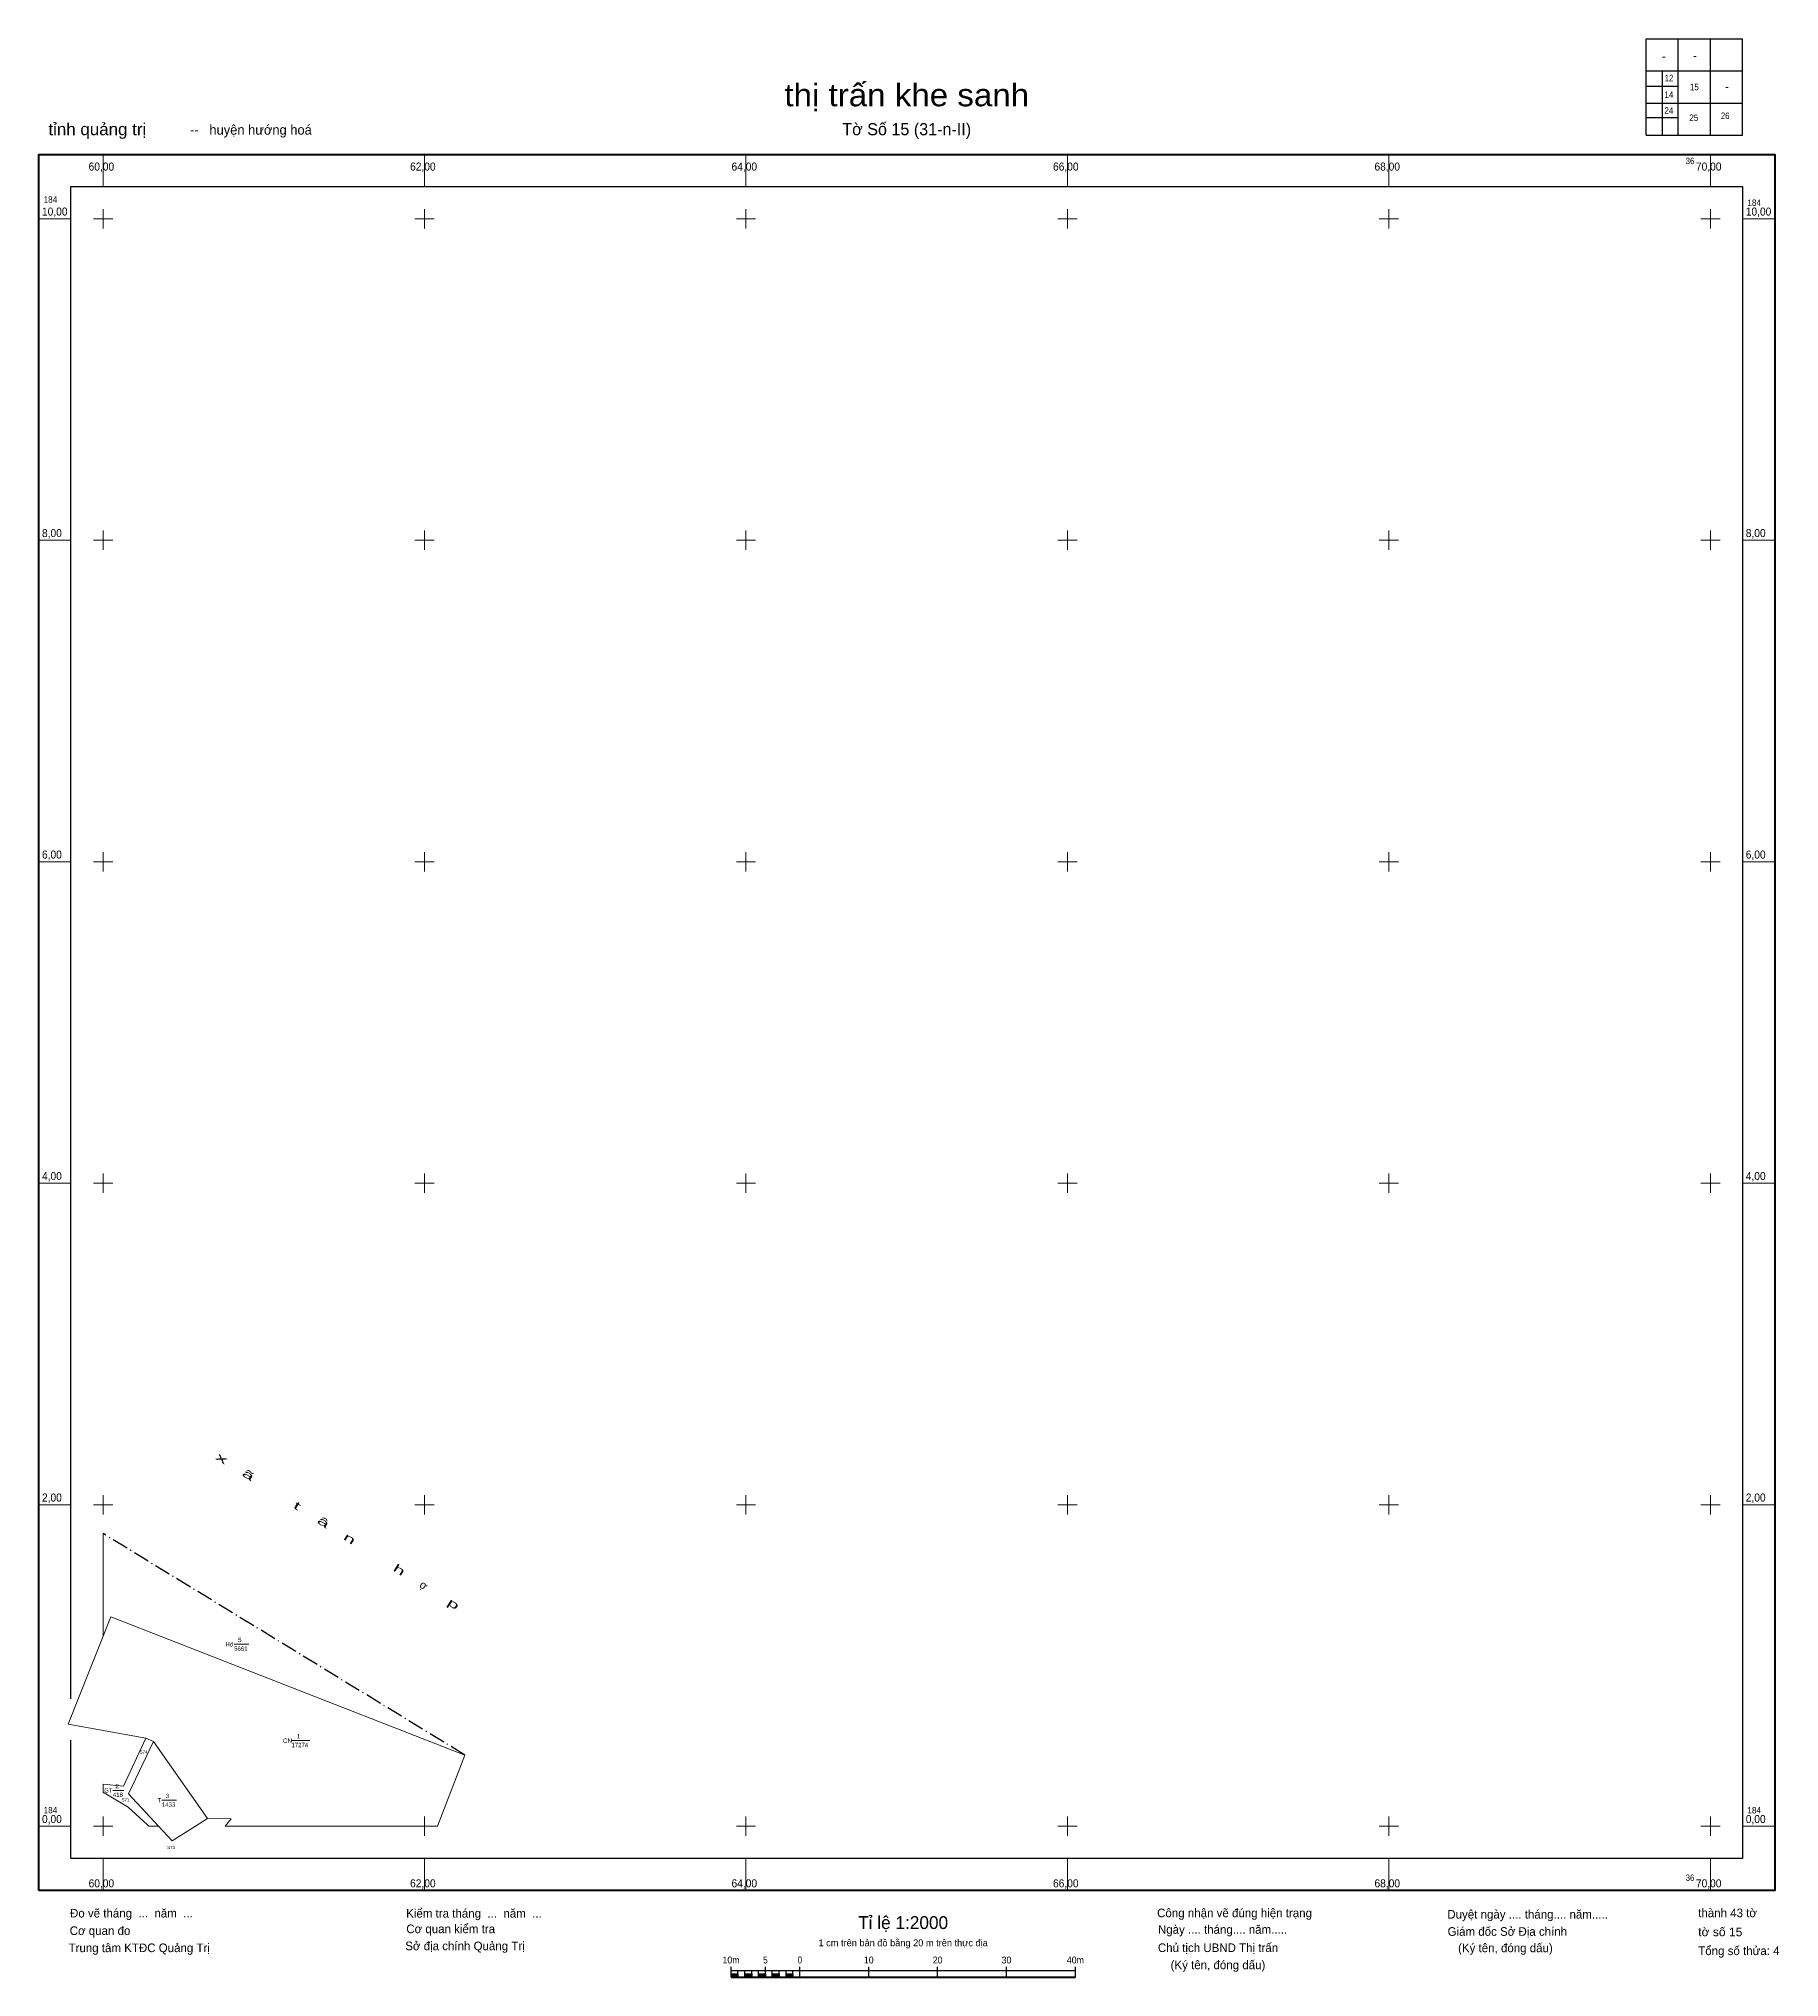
# Model space of a CAD drawing. Header units: metres. Extents: x 365960 to 367043, y 1839906 to 1841112.
import ezdxf
from ezdxf.enums import TextEntityAlignment as Align

# ---------------------------------------------------------------- set-up
doc = ezdxf.new("R2010")
doc.units = ezdxf.units.M
doc.header["$LTSCALE"] = 2
doc.linetypes.add('DOT_DASHED', pattern=[7.7, 5, -1.2, 0.3, -1.2])
doc.layers.add('12', color=7, linetype='Continuous')
for name, color, linetype, lineweight in [('13', 7, 'Continuous', 13), ('34', 7, 'Continuous', 13), ('62', 7, 'Continuous', 13)]:
    doc.layers.add(name, color=color, linetype=linetype, lineweight=lineweight)

msp = doc.modelspace()

# ---------------------------------------------------------------- hatches: boundary and pattern name
at = {"layer": '62'}
for points in [[(366390.68, 1839906.09), (366390.68, 1839908.23), (366394.96, 1839908.23), (366394.96, 1839906.09)], [(366399.25, 1839906.09), (366399.25, 1839908.23), (366403.53, 1839908.23), (366403.53, 1839906.09)], [(366407.82, 1839906.09), (366407.82, 1839908.23), (366412.1, 1839908.23), (366412.1, 1839906.09)], [(366416.38, 1839906.09), (366416.38, 1839908.23), (366420.67, 1839908.23), (366420.67, 1839906.09)], [(366424.95, 1839906.09), (366424.95, 1839908.23), (366429.24, 1839908.23), (366429.24, 1839906.09)]]:
    msp.add_hatch(color=256, dxfattribs=at).paths.add_polyline_path(points)

# ---------------------------------------------------------------- linework, layer by layer
at = {"layer": '13'}
for p, q in [((366081.56, 1840113.2), (366090.74, 1840113.2)), ((366117.25, 1840053.26), (366128.72, 1840053.26)), ((366006.13, 1840022.31), (366013.01, 1840022.31)), ((366036.59, 1840016.2), (366045.77, 1840016.2))]:
    msp.add_line(p, q, dxfattribs=at)
at = {"layer": '34', "lineweight": 25}
msp.add_line((366960, 1841062.99), (366980, 1841062.99), dxfattribs=at)
at = {"layer": '34', "linetype": 'DOT_DASHED', "lineweight": 25}
msp.add_line((366225.07, 1840044.32), (366000, 1840182.09), dxfattribs=at)
at = {"layer": '34'}
for p, q in [((366000, 1840118.2), (366000, 1840182.09)), ((366026.71, 1840054.78), (366031.44, 1840052.73)), ((366065, 1840004.74), (366031.44, 1840052.73))]:
    msp.add_line(p, q, dxfattribs=at)
for points in [[(366000, 1840118.2), (366004.79, 1840130.21), (366225.07, 1840044.32)], [(366026.71, 1840054.78), (365978.2, 1840063.52), (366000, 1840118.2)], [(366026.71, 1840054.78), (366012.68, 1840024.87), (366000, 1840026.11), (366000, 1840020.9), (366000.64, 1840020.81), (366015.63, 1840011.85), (366027.63, 1840000.96), (366028.55, 1840000), (366034.51, 1840000)], [(366031.44, 1840052.73), (366015.75, 1840020.12), (366034.51, 1840000)], [(366225.07, 1840044.32), (366208.05, 1840000), (366075.87, 1840000), (366079.65, 1840004.57), (366065, 1840004.74)], [(366034.51, 1840000), (366042.98, 1839990.92), (366057.45, 1840000), (366065, 1840004.74)]]:
    msp.add_lwpolyline(points, dxfattribs=at)
at = {"layer": '62', "lineweight": 25}
for p, q in [((366960, 1841112), (367020, 1841112)), ((366960, 1841052), (366960, 1841112)), ((366980, 1841052), (366980, 1841112)), ((367000, 1841052), (367000, 1841112)), ((366960, 1841092), (367020, 1841092)), ((366969.91, 1841092), (366969.91, 1841052)), ((366960, 1841082.59), (366980, 1841082.59)), ((366960, 1841072), (367020, 1841072)), ((366390.68, 1839906.09), (366390.68, 1839912.52)), ((366390.68, 1839910.38), (366604.91, 1839910.38)), ((366390.68, 1839906.09), (366390.68, 1839910.38)), ((366394.96, 1839906.09), (366394.96, 1839910.38)), ((366399.25, 1839906.09), (366399.25, 1839910.38)), ((366403.53, 1839906.09), (366403.53, 1839910.38)), ((366407.82, 1839906.09), (366407.82, 1839910.38)), ((366412.1, 1839906.09), (366412.1, 1839912.52)), ((366412.1, 1839906.09), (366412.1, 1839910.38)), ((366416.38, 1839906.09), (366416.38, 1839910.38)), ((366420.67, 1839906.09), (366420.67, 1839910.38)), ((366424.95, 1839906.09), (366424.95, 1839910.38)), ((366429.24, 1839906.09), (366429.24, 1839910.38)), ((366433.52, 1839906.09), (366433.52, 1839912.52)), ((366476.39, 1839906.09), (366476.39, 1839912.52)), ((366519.23, 1839906.09), (366519.23, 1839912.52)), ((366562.07, 1839906.09), (366562.07, 1839912.52)), ((366604.91, 1839906.09), (366604.91, 1839912.52))]:
    msp.add_line(p, q, dxfattribs=at)
at = {"layer": '62'}
for p, q in [((366970.26, 1841100.54), (366971.76, 1841100.54)), ((366989.6, 1841101.07), (366991.1, 1841101.07)), ((367009.64, 1841081.75), (367011.14, 1841081.75)), ((366000, 1841020), (366000, 1841040)), ((366200, 1841020), (366200, 1841040)), ((366400, 1841020), (366400, 1841040)), ((366600, 1841020), (366600, 1841040)), ((366800, 1841020), (366800, 1841040)), ((367000, 1841020), (367000, 1841040)), ((366000, 1840994), (366000, 1841006)), ((366200, 1840994), (366200, 1841006)), ((366400, 1840994), (366400, 1841006)), ((366600, 1840994), (366600, 1841006)), ((366800, 1840994), (366800, 1841006)), ((367000, 1840994), (367000, 1841006)), ((365960, 1841000), (365980, 1841000)), ((365994, 1841000), (366006, 1841000)), ((366194, 1841000), (366206, 1841000)), ((366394, 1841000), (366406, 1841000)), ((366594, 1841000), (366606, 1841000)), ((366794, 1841000), (366806, 1841000)), ((366994, 1841000), (367006, 1841000)), ((367020, 1841000), (367040, 1841000)), ((365960, 1840800), (365980, 1840800)), ((365994, 1840800), (366006, 1840800)), ((366000, 1840794), (366000, 1840806)), ((366194, 1840800), (366206, 1840800)), ((366200, 1840794), (366200, 1840806)), ((366394, 1840800), (366406, 1840800)), ((366400, 1840794), (366400, 1840806)), ((366594, 1840800), (366606, 1840800)), ((366600, 1840794), (366600, 1840806)), ((366794, 1840800), (366806, 1840800)), ((366800, 1840794), (366800, 1840806)), ((366994, 1840800), (367006, 1840800)), ((367000, 1840794), (367000, 1840806)), ((367020, 1840800), (367040, 1840800)), ((366000, 1840594), (366000, 1840606)), ((366200, 1840594), (366200, 1840606)), ((366400, 1840594), (366400, 1840606)), ((366600, 1840594), (366600, 1840606)), ((366800, 1840594), (366800, 1840606)), ((367000, 1840594), (367000, 1840606)), ((365960, 1840600), (365980, 1840600)), ((365994, 1840600), (366006, 1840600)), ((366194, 1840600), (366206, 1840600)), ((366394, 1840600), (366406, 1840600)), ((366594, 1840600), (366606, 1840600)), ((366794, 1840600), (366806, 1840600)), ((366994, 1840600), (367006, 1840600)), ((367020, 1840600), (367040, 1840600)), ((365960, 1840400), (365980, 1840400)), ((365994, 1840400), (366006, 1840400)), ((366000, 1840394), (366000, 1840406)), ((366194, 1840400), (366206, 1840400)), ((366200, 1840394), (366200, 1840406)), ((366394, 1840400), (366406, 1840400)), ((366400, 1840394), (366400, 1840406)), ((366594, 1840400), (366606, 1840400)), ((366600, 1840394), (366600, 1840406)), ((366794, 1840400), (366806, 1840400)), ((366800, 1840394), (366800, 1840406)), ((366994, 1840400), (367006, 1840400)), ((367000, 1840394), (367000, 1840406)), ((367020, 1840400), (367040, 1840400)), ((365960, 1840200), (365980, 1840200)), ((365994, 1840200), (366006, 1840200)), ((366000, 1840194), (366000, 1840206)), ((366194, 1840200), (366206, 1840200)), ((366200, 1840194), (366200, 1840206)), ((366394, 1840200), (366406, 1840200)), ((366400, 1840194), (366400, 1840206)), ((366594, 1840200), (366606, 1840200)), ((366600, 1840194), (366600, 1840206)), ((366794, 1840200), (366806, 1840200)), ((366800, 1840194), (366800, 1840206)), ((366994, 1840200), (367006, 1840200)), ((367000, 1840194), (367000, 1840206)), ((367020, 1840200), (367040, 1840200)), ((366000, 1839994), (366000, 1840006)), ((366200, 1839994), (366200, 1840006)), ((366400, 1839994), (366400, 1840006)), ((366600, 1839994), (366600, 1840006)), ((366800, 1839994), (366800, 1840006)), ((367000, 1839994), (367000, 1840006)), ((365960, 1840000), (365980, 1840000)), ((365994, 1840000), (366006, 1840000)), ((366194, 1840000), (366206, 1840000)), ((366394, 1840000), (366406, 1840000)), ((366594, 1840000), (366606, 1840000)), ((366794, 1840000), (366806, 1840000)), ((366994, 1840000), (367006, 1840000)), ((367020, 1840000), (367040, 1840000)), ((366000, 1839960), (366000, 1839980)), ((366200, 1839960), (366200, 1839980)), ((366400, 1839960), (366400, 1839980)), ((366600, 1839960), (366600, 1839980)), ((366800, 1839960), (366800, 1839980)), ((367000, 1839960), (367000, 1839980))]:
    msp.add_line(p, q, dxfattribs=at)
at = {"layer": '62', "lineweight": 40}
msp.add_line((366390.68, 1839906.09), (366604.91, 1839906.09), dxfattribs=at)
at = {"layer": '62', "lineweight": 25}
for points in [[(366960, 1841052), (367020, 1841052), (367020, 1841112)], [(365980, 1840079.37), (365980, 1841020), (367020, 1841020), (367020, 1839980), (365980, 1839980), (365980, 1840053.62)]]:
    msp.add_lwpolyline(points, dxfattribs=at)
at = {"layer": '62', "lineweight": 40}
msp.add_lwpolyline([(365960, 1839960), (365960, 1841040), (367040, 1841040), (367040, 1839960)], close=True, dxfattribs=at)
at = {"layer": '62', "lineweight": 25}
for points in [[(366390.68, 1839906.09), (366390.68, 1839908.23), (366394.96, 1839908.23), (366394.96, 1839906.09)], [(366399.25, 1839906.09), (366399.25, 1839908.23), (366403.53, 1839908.23), (366403.53, 1839906.09)], [(366407.82, 1839906.09), (366407.82, 1839908.23), (366412.1, 1839908.23), (366412.1, 1839906.09)], [(366416.38, 1839906.09), (366416.38, 1839908.23), (366420.67, 1839908.23), (366420.67, 1839906.09)], [(366424.95, 1839906.09), (366424.95, 1839908.23), (366429.24, 1839908.23), (366429.24, 1839906.09)]]:
    msp.add_lwpolyline(points, close=True, dxfattribs=at)

# ---------------------------------------------------------------- texts
at = {"layer": '12', "width": 0.95}
for s, p in [('S74 ', (366025.64, 1840045.23)), ('S71 ', (366014.34, 1840015.42)), ('S73 ', (366042.71, 1839985.81))]:
    msp.add_text(s, height=2, dxfattribs=at).set_placement(p, align=Align.CENTER)
at = {"layer": '13'}
for s, p in [('Hđ', (366076.16, 1840111.85)), ('17274', (366117.25, 1840049.21)), ('GT', (366000.73, 1840020.96)), ('418', (366006.13, 1840018.26)), ('1433', (366036.59, 1840012.15)), ('3', (366039.02, 1840017.55))]:
    msp.add_text(s, height=2.7, dxfattribs=at).set_placement(p)
for s, width, p in [('5661', 0.95, (366081.56, 1840109.15)), ('5', 1.1, (366083.99, 1840114.55)), ('CN', 1.1, (366111.85, 1840051.91)), ('1', 0.85, (366120.63, 1840054.61)), ('2', 1.1, (366007.62, 1840023.66)), ('T', 0.95, (366033.89, 1840014.85))]:
    msp.add_text(s, height=2.7, dxfattribs=dict(at, width=width)).set_placement(p)
at = {"layer": '34'}
for s, width, p in [('x', 2.2, (366072.639, 1840226.793)), ('ã', 2, (366089.049, 1840216.471)), ('t', 2.05, (366119.439, 1840197.362)), ('â', 2, (366135.759, 1840187.101)), ('n', 1.95, (366152.084, 1840176.838)), ('h', 1.95, (366182.979, 1840157.416)), ('p', 1.9, (366216.654, 1840136.238))]:
    msp.add_text(s, height=5, rotation=327.839, dxfattribs=dict(at, width=width)).set_placement(p, align=Align.CENTER)
msp.add_text('ợ', height=5, rotation=327.839, dxfattribs=at).set_placement((366198.208, 1840147.842), align=Align.CENTER)
at = {"layer": '62'}
for s, height, width, p in [('12', 4, 0.9, (366974.225, 1841085.58)), ('thị trấn khe sanh', 14, 1.1, (366500.005, 1841070)), ('14', 4, 0.95, (366974.195, 1841075.21)), ('15', 4, 0.95, (366990, 1841080)), ('24', 4, 0.95, (366974.195, 1841065.41)), ('25', 4, 0.95, (366989.67, 1841060.88)), ('26', 4, 0.9, (367009.195, 1841062.11)), ('10m', 4.284, 0.95, (366390.675, 1839914.66)), ('5', 4.284, 0.9, (366412.085, 1839914.66)), ('0', 4.284, 0.9, (366433.505, 1839914.66)), ('10', 4.284, 0.95, (366476.37, 1839914.66)), ('20', 4.284, 0.95, (366519.21, 1839914.66)), ('30', 4.284, 0.95, (366562.05, 1839914.66)), ('40m', 4.284, 0.95, (366604.905, 1839914.66))]:
    msp.add_text(s, height=height, dxfattribs=dict(at, width=width)).set_placement(p, align=Align.CENTER)
for s, height, width, p in [('tỉnh quảng trị ', 7.5, 1.05, (365966, 1841052)), ('60,00', 5, 0.95, (365991, 1841030)), ('62,00', 5, 0.95, (366191, 1841030)), ('64,00', 5, 0.95, (366391, 1841030)), ('66,00', 5, 0.95, (366591, 1841030)), ('68,00', 5, 0.95, (366791, 1841030)), ('70,00', 5, 0.95, (366991, 1841030)), ('10,00', 5, 0.95, (365962, 1841002)), ('184', 4, 0.95, (365963, 1841010)), ('10,00', 5, 0.95, (367022, 1841002)), ('184', 4, 0.95, (367023, 1841008)), ('8,00', 5, 0.95, (365962, 1840802)), ('8,00', 5, 0.95, (367022, 1840802)), ('6,00', 5, 0.95, (365962, 1840602)), ('6,00', 5, 0.95, (367022, 1840602)), ('4,00', 5, 0.95, (365962, 1840402)), ('4,00', 5, 0.95, (367022, 1840402)), ('2,00', 5, 0.95, (365962, 1840202)), ('2,00', 5, 0.95, (367022, 1840202)), ('0,00', 5, 0.95, (365962, 1840002)), ('184', 4, 0.95, (365963, 1840008)), ('0,00', 5, 0.95, (367022, 1840002)), ('184', 4, 0.95, (367023, 1840008)), ('60,00', 5, 0.95, (365991, 1839962)), ('62,00', 5, 0.95, (366191, 1839962)), ('64,00', 5, 0.95, (366391, 1839962)), ('66,00', 5, 0.95, (366591, 1839962)), ('68,00', 5, 0.95, (366791, 1839962)), ('70,00', 5, 0.95, (366991, 1839962)), ('tờ số 15', 5.35, 1.05, (366992.41, 1839931.61))]:
    msp.add_text(s, height=height, dxfattribs=dict(at, width=width)).set_placement(p)
for s, height, p in [('   --   huyện hướng hoá', 6, (366047.43, 1841052.36)), ('Đo vẽ tháng  ...  năm  ...', 5.355, (365979.44, 1839943.27)), ('Kiểm tra tháng  ...  năm  ...', 5.355, (366188.58, 1839943.17)), ('Công nhận vẽ đúng hiện trạng', 5.355, (366655.78, 1839943.42)), ('Duyệt ngày .... tháng.... năm.....', 5.355, (366836.32, 1839942.57)), ('thành 43 tờ', 5.355, (366992.41, 1839943.42)), ('Cơ quan đo', 5.355, (365979.25, 1839932.36)), ('Cơ quan kiểm tra', 5.355, (366188.65, 1839933.5)), ('Ngày .... tháng.... năm.....', 5.355, (366656.29, 1839933.12)), ('Giám đốc Sở Địa chính', 5.355, (366836.49, 1839931.86)), ('Trung tâm KTĐC Quảng Trị', 5.355, (365978.53, 1839921.7)), ('Sở địa chính Quảng Trị', 5.355, (366188.01, 1839922.9)), ('Chủ tịch UBND Thị trấn', 5.355, (366656.25, 1839921.75)), ('(Ký tên, đóng dấu) ', 5.355, (366843.02, 1839921.66)), ('Tổng số thửa: 4', 5.36, (366992.41, 1839919.86)), ('(Ký tên, đóng dấu) ', 5.355, (366664.18, 1839911.09))]:
    msp.add_text(s, height=height, dxfattribs=at).set_placement(p)
for s, height, p in [('Tờ Số 15 (31-n-II)', 7.5, (366500, 1841052)), ('Tỉ lệ 1:2000', 8.01, (366497.75, 1839936.08)), ('1 cm trên bản đồ bằng 20 m trên thực địa', 4.28, (366497.78, 1839925.37))]:
    msp.add_text(s, height=height, dxfattribs=at).set_placement(p, align=Align.CENTER)
at = {"layer": '62', "width": 0.9}
for p in [(366990, 1841034), (366990, 1839966)]:
    msp.add_text('36', height=4, dxfattribs=at).set_placement(p, align=Align.RIGHT)

doc.saveas('drawing.dxf')
